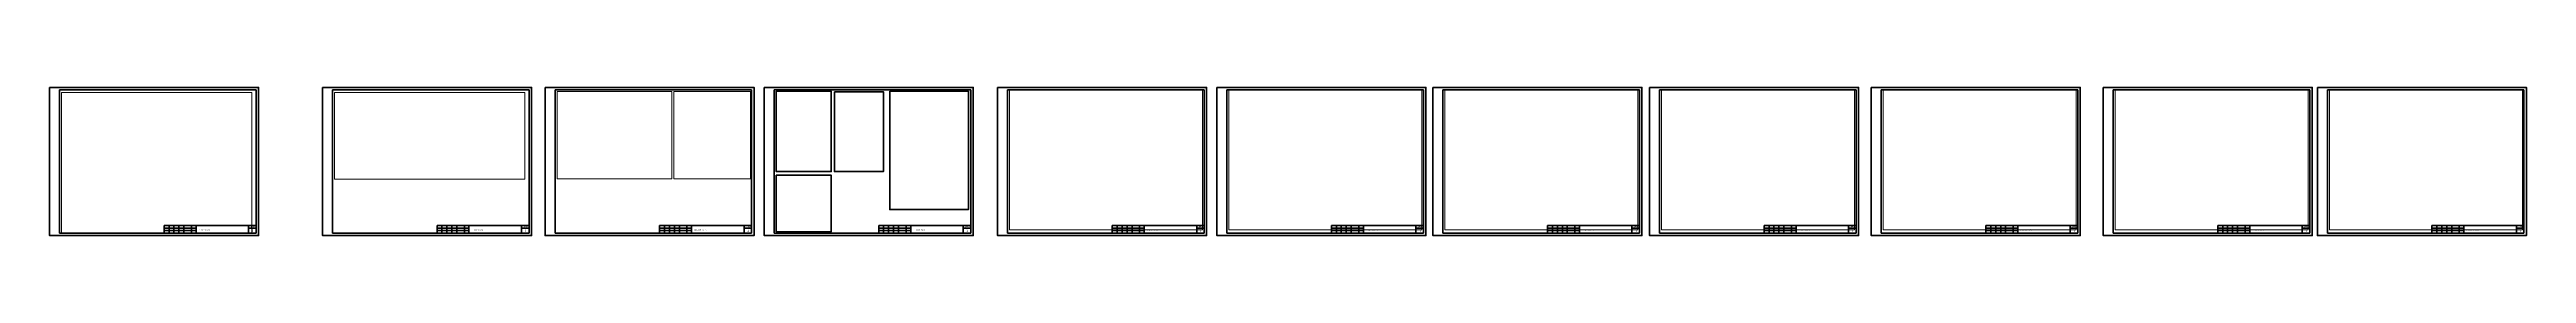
# Paper-space layout 'Layout2' of a CAD drawing. Header units: millimetres. Extents: x -2150 to 2830, y -2217 to -1920.
import ezdxf

# ---------------------------------------------------------------- set-up
doc = ezdxf.new("R2010")
doc.units = ezdxf.units.MM
doc.layers.get('Defpoints').update_dxf_attribs({"color": 6})
doc.styles.get("Standard").update_dxf_attribs({"font": 'times.ttf'})

psp = doc.layouts.new('Layout2')

# ---------------------------------------------------------------- linework, layer by layer
at = {"lineweight": 40}
for p, q in [((-2129.6, -1924.8), (-2129.6, -2211.9)), ((-1734.4, -1924.8), (-2129.6, -1924.8)), ((-1734.4, -1924.8), (-1734.4, -2211.9)), ((-1734.4, -1924.8), (-1734.4, -2211.9)), ((-1729.4, -2216.9), (-1729.4, -1919.8)), ((-1580.8, -1924.8), (-1580.8, -2211.9)), ((-1185.6, -1924.8), (-1580.8, -1924.8)), ((-1185.6, -1924.8), (-1185.6, -2211.9)), ((-1185.6, -1924.8), (-1185.6, -2211.9)), ((-1180.6, -2216.9), (-1180.6, -1919.8)), ((-1133.3, -1924.8), (-1133.3, -2211.9)), ((-738.2, -1924.8), (-1133.3, -1924.8)), ((-738.2, -1924.8), (-738.2, -2211.9)), ((-738.2, -1924.8), (-738.2, -2211.9)), ((-733.2, -2216.9), (-733.2, -1919.8)), ((-692.8, -1924.8), (-692.8, -2211.9)), ((-297.7, -1924.8), (-692.8, -1924.8)), ((-297.7, -1924.8), (-297.7, -2211.9)), ((-297.7, -1924.8), (-297.7, -2211.9)), ((-292.7, -2216.9), (-292.7, -1919.8)), ((-223.6, -1924.8), (-223.6, -2211.9)), ((171.6, -1924.8), (-223.6, -1924.8)), ((171.6, -1924.8), (171.6, -2211.9)), ((171.6, -1924.8), (171.6, -2211.9)), ((176.6, -2216.9), (176.6, -1919.8)), ((217.3, -1924.8), (217.3, -2211.9)), ((612.4, -1924.8), (217.3, -1924.8)), ((612.4, -1924.8), (612.4, -2211.9)), ((612.4, -1924.8), (612.4, -2211.9)), ((617.4, -2216.9), (617.4, -1919.8)), ((651.5, -1924.8), (651.5, -2211.9)), ((1046.7, -1924.8), (651.5, -1924.8)), ((1046.7, -1924.8), (1046.7, -2211.9)), ((1046.7, -1924.8), (1046.7, -2211.9)), ((1051.7, -2216.9), (1051.7, -1919.8)), ((1087.1, -1924.8), (1087.1, -2211.9)), ((1482.2, -1924.8), (1087.1, -1924.8)), ((1482.2, -1924.8), (1482.2, -2211.9)), ((1482.2, -1924.8), (1482.2, -2211.9)), ((1487.2, -2216.9), (1487.2, -1919.8)), ((1532.7, -1924.8), (1532.7, -2211.9)), ((1927.9, -1924.8), (1532.7, -1924.8)), ((1927.9, -1924.8), (1927.9, -2211.9)), ((1927.9, -1924.8), (1927.9, -2211.9)), ((1932.9, -2216.9), (1932.9, -1919.8)), ((1999.1, -1924.8), (1999.1, -2211.9)), ((2394.2, -1924.8), (1999.1, -1924.8)), ((2394.2, -1924.8), (2394.2, -2211.9)), ((2394.2, -1924.8), (2394.2, -2211.9)), ((2399.2, -2216.9), (2399.2, -1919.8)), ((2429.8, -1924.8), (2429.8, -2211.9)), ((2824.9, -1924.8), (2429.8, -1924.8)), ((2824.9, -1924.8), (2824.9, -2211.9)), ((2824.9, -1924.8), (2824.9, -2211.9)), ((2829.9, -2216.9), (2829.9, -1919.8)), ((-2129.6, -2196.9), (-2129.6, -2211.9)), ((-1919.4, -2211.9), (-2129.6, -2211.9)), ((-1919.4, -2211.9), (-1919.4, -2196.9)), ((-1919.4, -2196.9), (-1734.4, -2196.9)), ((-1919.4, -2196.9), (-1855.1, -2196.9)), ((-1919.4, -2201.9), (-1855.1, -2201.9)), ((-1919.4, -2206.9), (-1855.1, -2206.9)), ((-1734.4, -2211.9), (-1919.4, -2211.9)), ((-1919.4, -2211.9), (-1855.1, -2211.9)), ((-1909.4, -2196.9), (-1909.4, -2211.9)), ((-1899.4, -2196.9), (-1899.4, -2211.9)), ((-1889.4, -2196.9), (-1889.4, -2211.9)), ((-1879.4, -2196.9), (-1879.4, -2211.9)), ((-1864.4, -2196.9), (-1864.4, -2211.9)), ((-1855.1, -2211.9), (-1855.1, -2196.9)), ((-1855.1, -2196.9), (-1855.1, -2211.9)), ((-1855.1, -2211.9), (-1734.4, -2211.9)), ((-1734.4, -2196.9), (-1749.4, -2196.9)), ((-1749.4, -2196.9), (-1749.4, -2211.9)), ((-1734.4, -2201.9), (-1749.4, -2201.9)), ((-1734.4, -2196.9), (-1734.4, -2211.9)), ((-1734.4, -2196.9), (-1734.4, -2201.9)), ((-1580.8, -2196.9), (-1580.8, -2211.9)), ((-1370.6, -2211.9), (-1580.8, -2211.9)), ((-1370.6, -2211.9), (-1370.6, -2196.9)), ((-1370.6, -2196.9), (-1185.6, -2196.9)), ((-1370.6, -2196.9), (-1306.3, -2196.9)), ((-1370.6, -2201.9), (-1306.3, -2201.9)), ((-1370.6, -2206.9), (-1306.3, -2206.9)), ((-1185.6, -2211.9), (-1370.6, -2211.9)), ((-1370.6, -2211.9), (-1306.3, -2211.9)), ((-1360.6, -2196.9), (-1360.6, -2211.9)), ((-1350.6, -2196.9), (-1350.6, -2211.9)), ((-1340.6, -2196.9), (-1340.6, -2211.9)), ((-1330.6, -2196.9), (-1330.6, -2211.9)), ((-1315.6, -2196.9), (-1315.6, -2211.9)), ((-1306.3, -2211.9), (-1306.3, -2196.9)), ((-1306.3, -2196.9), (-1306.3, -2211.9)), ((-1306.3, -2211.9), (-1185.6, -2211.9)), ((-1185.6, -2196.9), (-1200.6, -2196.9)), ((-1200.6, -2196.9), (-1200.6, -2211.9)), ((-1185.6, -2201.9), (-1200.6, -2201.9)), ((-1185.6, -2196.9), (-1185.6, -2211.9)), ((-1185.6, -2196.9), (-1185.6, -2201.9)), ((-1133.3, -2196.9), (-1133.3, -2211.9)), ((-923.2, -2211.9), (-1133.3, -2211.9)), ((-923.2, -2211.9), (-923.2, -2196.9)), ((-923.2, -2196.9), (-738.2, -2196.9)), ((-923.2, -2196.9), (-858.8, -2196.9)), ((-923.2, -2201.9), (-858.8, -2201.9)), ((-923.2, -2206.9), (-858.8, -2206.9)), ((-738.2, -2211.9), (-923.2, -2211.9)), ((-923.2, -2211.9), (-858.8, -2211.9)), ((-913.2, -2196.9), (-913.2, -2211.9)), ((-903.2, -2196.9), (-903.2, -2211.9)), ((-893.2, -2196.9), (-893.2, -2211.9)), ((-883.2, -2196.9), (-883.2, -2211.9)), ((-868.2, -2196.9), (-868.2, -2211.9)), ((-858.8, -2211.9), (-858.8, -2196.9)), ((-858.8, -2196.9), (-858.8, -2211.9)), ((-858.8, -2211.9), (-738.2, -2211.9)), ((-738.2, -2196.9), (-753.2, -2196.9)), ((-753.2, -2196.9), (-753.2, -2211.9)), ((-738.2, -2201.9), (-753.2, -2201.9)), ((-738.2, -2196.9), (-738.2, -2211.9)), ((-738.2, -2196.9), (-738.2, -2201.9)), ((-692.8, -2196.9), (-692.8, -2211.9)), ((-482.7, -2211.9), (-692.8, -2211.9)), ((-482.7, -2211.9), (-482.7, -2196.9)), ((-482.7, -2196.9), (-297.7, -2196.9)), ((-482.7, -2196.9), (-418.3, -2196.9)), ((-482.7, -2201.9), (-418.3, -2201.9)), ((-482.7, -2206.9), (-418.3, -2206.9)), ((-297.7, -2211.9), (-482.7, -2211.9)), ((-482.7, -2211.9), (-418.3, -2211.9)), ((-472.7, -2196.9), (-472.7, -2211.9)), ((-462.7, -2196.9), (-462.7, -2211.9)), ((-452.7, -2196.9), (-452.7, -2211.9)), ((-442.7, -2196.9), (-442.7, -2211.9)), ((-427.7, -2196.9), (-427.7, -2211.9)), ((-418.3, -2211.9), (-418.3, -2196.9)), ((-418.3, -2196.9), (-418.3, -2211.9)), ((-418.3, -2211.9), (-297.7, -2211.9)), ((-297.7, -2196.9), (-312.7, -2196.9)), ((-312.7, -2196.9), (-312.7, -2211.9)), ((-297.7, -2201.9), (-312.7, -2201.9)), ((-297.7, -2196.9), (-297.7, -2211.9)), ((-297.7, -2196.9), (-297.7, -2201.9)), ((-223.6, -2196.9), (-223.6, -2211.9)), ((-13.4, -2211.9), (-223.6, -2211.9)), ((-13.4, -2211.9), (-13.4, -2196.9)), ((-13.4, -2196.9), (171.6, -2196.9)), ((-13.4, -2196.9), (50.9, -2196.9)), ((-13.4, -2201.9), (50.9, -2201.9)), ((-13.4, -2206.9), (50.9, -2206.9)), ((171.6, -2211.9), (-13.4, -2211.9)), ((-13.4, -2211.9), (50.9, -2211.9)), ((-3.4, -2196.9), (-3.4, -2211.9)), ((6.6, -2196.9), (6.6, -2211.9)), ((16.6, -2196.9), (16.6, -2211.9)), ((26.6, -2196.9), (26.6, -2211.9)), ((41.6, -2196.9), (41.6, -2211.9)), ((50.9, -2211.9), (50.9, -2196.9)), ((50.9, -2196.9), (50.9, -2211.9)), ((50.9, -2211.9), (171.6, -2211.9)), ((171.6, -2196.9), (156.6, -2196.9)), ((156.6, -2196.9), (156.6, -2211.9)), ((171.6, -2201.9), (156.6, -2201.9)), ((171.6, -2196.9), (171.6, -2211.9)), ((171.6, -2196.9), (171.6, -2201.9)), ((217.3, -2196.9), (217.3, -2211.9)), ((427.4, -2211.9), (217.3, -2211.9)), ((427.4, -2211.9), (427.4, -2196.9)), ((427.4, -2196.9), (612.4, -2196.9)), ((427.4, -2196.9), (491.8, -2196.9)), ((427.4, -2201.9), (491.8, -2201.9)), ((427.4, -2206.9), (491.8, -2206.9)), ((612.4, -2211.9), (427.4, -2211.9)), ((427.4, -2211.9), (491.8, -2211.9)), ((437.4, -2196.9), (437.4, -2211.9)), ((447.4, -2196.9), (447.4, -2211.9)), ((457.4, -2196.9), (457.4, -2211.9)), ((467.4, -2196.9), (467.4, -2211.9)), ((482.4, -2196.9), (482.4, -2211.9)), ((491.8, -2211.9), (491.8, -2196.9)), ((491.8, -2196.9), (491.8, -2211.9)), ((491.8, -2211.9), (612.4, -2211.9)), ((612.4, -2196.9), (597.4, -2196.9)), ((597.4, -2196.9), (597.4, -2211.9)), ((612.4, -2201.9), (597.4, -2201.9)), ((612.4, -2196.9), (612.4, -2211.9)), ((612.4, -2196.9), (612.4, -2201.9)), ((651.5, -2196.9), (651.5, -2211.9)), ((861.7, -2211.9), (651.5, -2211.9)), ((861.7, -2211.9), (861.7, -2196.9)), ((861.7, -2196.9), (1046.7, -2196.9)), ((861.7, -2196.9), (926, -2196.9)), ((861.7, -2201.9), (926, -2201.9)), ((861.7, -2206.9), (926, -2206.9)), ((1046.7, -2211.9), (861.7, -2211.9)), ((861.7, -2211.9), (926, -2211.9)), ((871.7, -2196.9), (871.7, -2211.9)), ((881.7, -2196.9), (881.7, -2211.9)), ((891.7, -2196.9), (891.7, -2211.9)), ((901.7, -2196.9), (901.7, -2211.9)), ((916.7, -2196.9), (916.7, -2211.9)), ((926, -2211.9), (926, -2196.9)), ((926, -2196.9), (926, -2211.9)), ((926, -2211.9), (1046.7, -2211.9)), ((1046.7, -2196.9), (1031.7, -2196.9)), ((1031.7, -2196.9), (1031.7, -2211.9)), ((1046.7, -2201.9), (1031.7, -2201.9)), ((1046.7, -2196.9), (1046.7, -2211.9)), ((1046.7, -2196.9), (1046.7, -2201.9)), ((1087.1, -2196.9), (1087.1, -2211.9)), ((1297.2, -2211.9), (1087.1, -2211.9)), ((1297.2, -2211.9), (1297.2, -2196.9)), ((1297.2, -2196.9), (1482.2, -2196.9)), ((1297.2, -2196.9), (1361.6, -2196.9)), ((1297.2, -2201.9), (1361.6, -2201.9)), ((1297.2, -2206.9), (1361.6, -2206.9)), ((1482.2, -2211.9), (1297.2, -2211.9)), ((1297.2, -2211.9), (1361.6, -2211.9)), ((1307.2, -2196.9), (1307.2, -2211.9)), ((1317.2, -2196.9), (1317.2, -2211.9)), ((1327.2, -2196.9), (1327.2, -2211.9)), ((1337.2, -2196.9), (1337.2, -2211.9)), ((1352.2, -2196.9), (1352.2, -2211.9)), ((1361.6, -2211.9), (1361.6, -2196.9)), ((1361.6, -2196.9), (1361.6, -2211.9)), ((1361.6, -2211.9), (1482.2, -2211.9)), ((1482.2, -2196.9), (1467.2, -2196.9)), ((1467.2, -2196.9), (1467.2, -2211.9)), ((1482.2, -2201.9), (1467.2, -2201.9)), ((1482.2, -2196.9), (1482.2, -2211.9)), ((1482.2, -2196.9), (1482.2, -2201.9)), ((1532.7, -2196.9), (1532.7, -2211.9)), ((1742.9, -2211.9), (1532.7, -2211.9)), ((1742.9, -2211.9), (1742.9, -2196.9)), ((1742.9, -2196.9), (1927.9, -2196.9)), ((1742.9, -2196.9), (1807.2, -2196.9)), ((1742.9, -2201.9), (1807.2, -2201.9)), ((1742.9, -2206.9), (1807.2, -2206.9)), ((1927.9, -2211.9), (1742.9, -2211.9)), ((1742.9, -2211.9), (1807.2, -2211.9)), ((1752.9, -2196.9), (1752.9, -2211.9)), ((1762.9, -2196.9), (1762.9, -2211.9)), ((1772.9, -2196.9), (1772.9, -2211.9)), ((1782.9, -2196.9), (1782.9, -2211.9)), ((1797.9, -2196.9), (1797.9, -2211.9)), ((1807.2, -2211.9), (1807.2, -2196.9)), ((1807.2, -2196.9), (1807.2, -2211.9)), ((1807.2, -2211.9), (1927.9, -2211.9)), ((1927.9, -2196.9), (1912.9, -2196.9)), ((1912.9, -2196.9), (1912.9, -2211.9)), ((1927.9, -2201.9), (1912.9, -2201.9)), ((1927.9, -2196.9), (1927.9, -2211.9)), ((1927.9, -2196.9), (1927.9, -2201.9)), ((1999.1, -2196.9), (1999.1, -2211.9)), ((2209.2, -2211.9), (1999.1, -2211.9)), ((2209.2, -2211.9), (2209.2, -2196.9)), ((2209.2, -2196.9), (2394.2, -2196.9)), ((2209.2, -2196.9), (2273.6, -2196.9)), ((2209.2, -2201.9), (2273.6, -2201.9)), ((2209.2, -2206.9), (2273.6, -2206.9)), ((2394.2, -2211.9), (2209.2, -2211.9)), ((2209.2, -2211.9), (2273.6, -2211.9)), ((2219.2, -2196.9), (2219.2, -2211.9)), ((2229.2, -2196.9), (2229.2, -2211.9)), ((2239.2, -2196.9), (2239.2, -2211.9)), ((2249.2, -2196.9), (2249.2, -2211.9)), ((2264.2, -2196.9), (2264.2, -2211.9)), ((2273.6, -2211.9), (2273.6, -2196.9)), ((2273.6, -2196.9), (2273.6, -2211.9)), ((2273.6, -2211.9), (2394.2, -2211.9)), ((2394.2, -2196.9), (2379.2, -2196.9)), ((2379.2, -2196.9), (2379.2, -2211.9)), ((2394.2, -2201.9), (2379.2, -2201.9)), ((2394.2, -2196.9), (2394.2, -2211.9)), ((2394.2, -2196.9), (2394.2, -2201.9)), ((2429.8, -2196.9), (2429.8, -2211.9)), ((2639.9, -2211.9), (2429.8, -2211.9)), ((2639.9, -2211.9), (2639.9, -2196.9)), ((2639.9, -2196.9), (2824.9, -2196.9)), ((2639.9, -2196.9), (2704.3, -2196.9)), ((2639.9, -2201.9), (2704.3, -2201.9)), ((2639.9, -2206.9), (2704.3, -2206.9)), ((2824.9, -2211.9), (2639.9, -2211.9)), ((2639.9, -2211.9), (2704.3, -2211.9)), ((2649.9, -2196.9), (2649.9, -2211.9)), ((2659.9, -2196.9), (2659.9, -2211.9)), ((2669.9, -2196.9), (2669.9, -2211.9)), ((2679.9, -2196.9), (2679.9, -2211.9)), ((2694.9, -2196.9), (2694.9, -2211.9)), ((2704.3, -2211.9), (2704.3, -2196.9)), ((2704.3, -2196.9), (2704.3, -2211.9)), ((2704.3, -2211.9), (2824.9, -2211.9)), ((2824.9, -2196.9), (2809.9, -2196.9)), ((2809.9, -2196.9), (2809.9, -2211.9)), ((2824.9, -2201.9), (2809.9, -2201.9)), ((2824.9, -2196.9), (2824.9, -2211.9)), ((2824.9, -2196.9), (2824.9, -2201.9))]:
    psp.add_line(p, q, dxfattribs=at)
for points in [[(-2149.6, -1919.8), (-1729.4, -1919.8), (-1729.4, -2216.9), (-2149.6, -2216.9)], [(-1600.8, -1919.8), (-1180.6, -1919.8), (-1180.6, -2216.9), (-1600.8, -2216.9)], [(-1153.3, -1919.8), (-733.2, -1919.8), (-733.2, -2216.9), (-1153.3, -2216.9)], [(-712.8, -1919.8), (-292.7, -1919.8), (-292.7, -2216.9), (-712.8, -2216.9)], [(-243.6, -1919.8), (176.6, -1919.8), (176.6, -2216.9), (-243.6, -2216.9)], [(197.3, -1919.8), (617.4, -1919.8), (617.4, -2216.9), (197.3, -2216.9)], [(631.5, -1919.8), (1051.7, -1919.8), (1051.7, -2216.9), (631.5, -2216.9)], [(1067.1, -1919.8), (1487.2, -1919.8), (1487.2, -2216.9), (1067.1, -2216.9)], [(1512.7, -1919.8), (1932.9, -1919.8), (1932.9, -2216.9), (1512.7, -2216.9)], [(1979.1, -1919.8), (2399.2, -1919.8), (2399.2, -2216.9), (1979.1, -2216.9)], [(2409.8, -1919.8), (2829.9, -1919.8), (2829.9, -2216.9), (2409.8, -2216.9)]]:
    psp.add_lwpolyline(points, close=True, dxfattribs=at)
at = {"lineweight": 50}
for points in [[(-688.7, -1927.7), (-577.9, -1927.7), (-577.9, -2088.6), (-688.7, -2088.6)], [(-571.7, -1928.6), (-473.1, -1928.6), (-473.1, -2088.7), (-571.7, -2088.7)], [(-460.3, -1927.7), (-302.2, -1927.7), (-302.2, -2164.7), (-460.3, -2164.7)], [(-688.7, -2096), (-577.9, -2096), (-577.9, -2209.2), (-688.7, -2209.2)]]:
    psp.add_lwpolyline(points, close=True, dxfattribs=at)

# ---------------------------------------------------------------- texts
at = {"color": 0, "lineweight": 40}
for s, height, p in [('FIREPLACE', 3, (-1849.8, -2207)), ('page', 3, (-1744.9, -2199.8)), ('1', 5, (-1743, -2209.7)), ('FIREPLACE', 3, (-1301, -2207)), ('page', 3, (-1196.1, -2199.8)), ('1', 5, (-1194.2, -2209.7)), ('FIREPLACE', 3, (-853.6, -2207)), ('page', 3, (-748.6, -2199.8)), ('2', 5, (-746.7, -2209.7)), ('FIREPLACE', 3, (-413.1, -2207)), ('page', 3, (-308.1, -2199.8)), ('2', 5, (-306.2, -2209.7)), ('FIREPLACE', 3, (56.2, -2207)), ('page', 3, (161.1, -2199.8)), ('1', 5, (163, -2209.7)), ('FIREPLACE', 3, (497, -2207)), ('page', 3, (602, -2199.8)), ('1', 5, (603.9, -2209.7)), ('FIREPLACE', 3, (931.2, -2207)), ('page', 3, (1036.2, -2199.8)), ('1', 5, (1038.1, -2209.7)), ('FIREPLACE', 3, (1366.8, -2207)), ('page', 3, (1471.8, -2199.8)), ('1', 5, (1473.7, -2209.7)), ('FIREPLACE', 3, (1812.5, -2207)), ('page', 3, (1917.4, -2199.8)), ('1', 5, (1919.3, -2209.7)), ('FIREPLACE', 3, (2278.8, -2207)), ('page', 3, (2383.8, -2199.8)), ('1', 5, (2385.7, -2209.7)), ('FIREPLACE', 3, (2709.5, -2207)), ('page', 3, (2814.5, -2199.8)), ('1', 5, (2816.4, -2209.7))]:
    psp.add_text(s, height=height, dxfattribs=at).set_placement(p)

# ---------------------------------------------------------------- viewports
at = {"layer": 'Defpoints', "view_target_point": (40430.3, -11995.9)}
for center, size, view_center_point, view_height, status in [((-1934.1, -2071), (382.6, 281.77), (-36976.2, 7379.4), 4025.287, 16), ((-1013.8, -2015.5), (230.8, 175.478), (-38659.1, 2128.9), 1525.897, 3), ((-817.4, -2015.5), (153.9, 175.48), (-35661.6, 3609.9), 1525.9, 4), ((-633.3, -2008.2), (110.8, 160.9), (-39306.5, 928.5), 349.85, 5), ((-522.4, -2008.6), (98.6, 160.08), (-35915.2, -1.1), 350.87, 8), ((-381.3, -2046.2), (158.1, 236.93), (-39225.6, -653.5), 519.3, 7), ((-25.4, -2065.3), (388, 280.131), (-38583.6, -2402.6), 1333.956, 9), ((415.4, -2065.3), (388, 280.131), (-27985, 2717.6), 2203.594, 10), ((849.7, -2065.3), (388, 280.131), (-30119, 2065.8), 3524.375, 11), ((1285.2, -2065.3), (388, 280.131), (-30799.8, -1144.3), 2219.051, 12), ((1730.9, -2065.3), (388, 280.131), (-30016.5, -7002.6), 1445.392, 13), ((2197.3, -2065.3), (388, 280.131), (-27727.1, -8836.4), 1450.738, 14), ((2627.9, -2065.3), (388, 280.131), (-25477.6, -7052.8), 1462.469, 15), ((-633.3, -2152.6), (110.8, 113.16), (-39294.2, -15.3), 246.05, 6)]:
    psp.add_viewport(center=center, size=size, view_center_point=view_center_point, view_height=view_height, status=status, dxfattribs=at)
psp.add_viewport(center=(-1385.3, -2016.9), size=(382.6, 173.528), view_center_point=(-37978.1, 3648.5), view_height=1508.939, dxfattribs=at)

doc.saveas('drawing.dxf')
